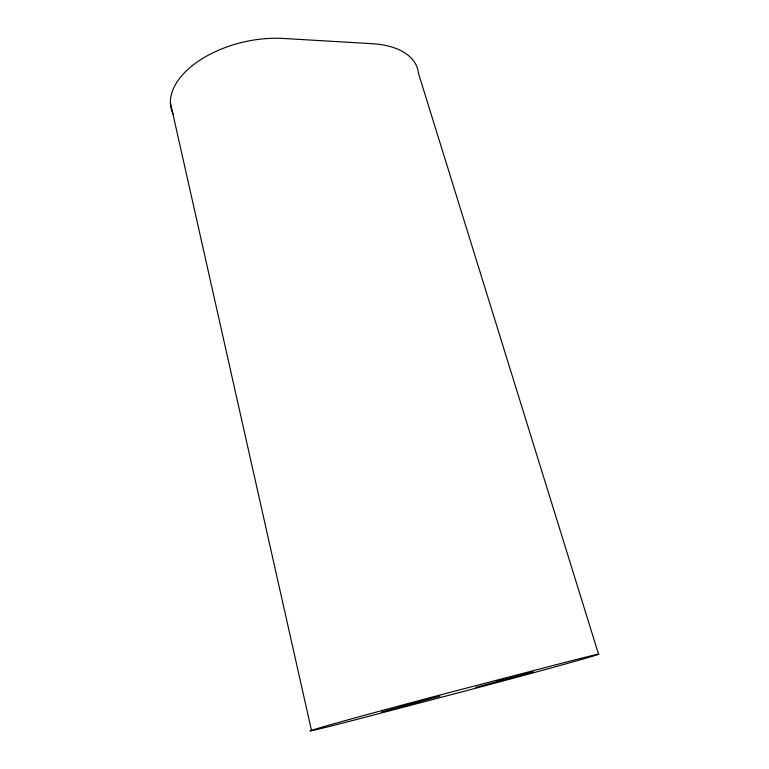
<?xml version="1.0" encoding="UTF-8"?>
<svg xmlns="http://www.w3.org/2000/svg" width="769" height="769" viewBox="0 0 769 769"><rect width="100%" height="100%" fill="white"/><g stroke="black" fill="none" stroke-linecap="round" stroke-linejoin="round"><path stroke-width="1.15" d="M381.261 712.094L440.012 696.147M475.771 687.371L533.225 671.779M400.159 706.557L420.124 701.924M496.995 681.257L511.212 678.095M598.59 654.342L418.394 73.084A81.85 44.323 -16.5 0 0 372.167 43.689L283.136 38.45A85.138 47.928 -13.3 0 0 197.95 61.482A85.138 47.928 -13.3 0 0 173.102 113.966M170.41 102.815L311.474 730.396M459.006 692.648L369.918 715.997A102.585 1.153 -15 0 1 321.173 727.407A102.585 1.153 -15 0 1 457.757 690.37L556.852 664.522A97.855 1.048 -15 0 1 585.44 658.322A97.855 1.048 -15 0 1 459.006 692.648"/></g></svg>
